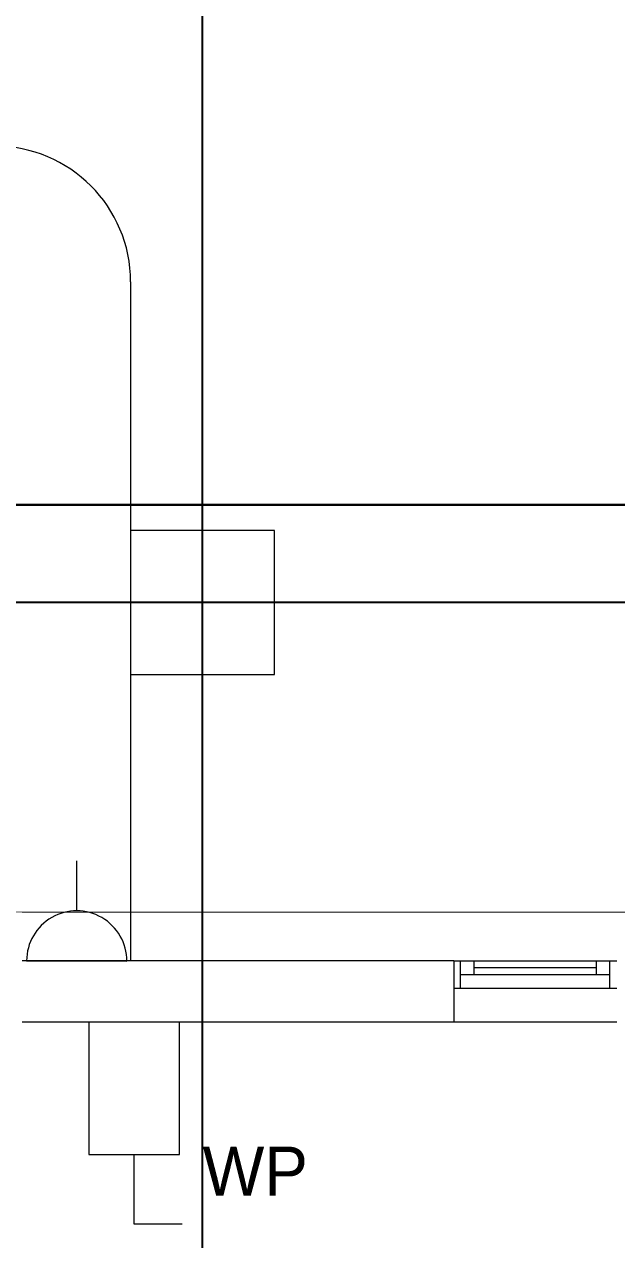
# Model space of a CAD drawing. Header units: metres. Extents: x 75097 to 220695, y -1557923 to -1361206.
# Drawn here: x 129307 to 131488, y -1471984 to -1467509 of the extents above; entities that cross this region are included whole.
import ezdxf

# ---------------------------------------------------------------- set-up
doc = ezdxf.new("R2010")
doc.units = ezdxf.units.M
doc.layers.get('0').update_dxf_attribs({"lineweight": 0})
for name, color, linetype, lineweight in [('A-100 - Copy$0$Aluminum', 8, 'Continuous', 0), ('A-100 - Copy$0$Medical Equipment and Furniture', 8, 'Continuous', 0), ('A-100 - Copy$0$Proj', 8, 'Continuous', 0), ('A-100 - Copy$0$Structure', 8, 'Continuous', 9), ('A-100 - Copy$0$Walls', 8, 'Continuous', 0), ('E-LG', 245, 'Continuous', 30)]:
    doc.layers.add(name, color=color, linetype=linetype, lineweight=lineweight)
doc.layers.add('A-100 - Copy$0$axes', color=8, linetype='Continuous')
doc.layers.add('E-POWR', color=7, linetype='Continuous', lineweight=9, true_color=0x4e7e3e)
doc.layers.add('E-POWR-IDEN _1-100_', color=7, linetype='Continuous', lineweight=9, true_color=0x4e7e3e)
doc.styles.add('Optima_5', font='', dxfattribs={"height": 3.001645})
doc.styles.get('Optima_5').set_extended_font_data('Optima')

# ---------------------------------------------------------------- blocks, each defined once
blk = doc.blocks.new('NORMAL SOCKET')
at = {"layer": 'E-POWR'}
for p, q in [((0, 307.7), (0, 615.4)), ((-307.7, 0), (307.7, 0))]:
    blk.add_line(p, q, dxfattribs=at)
blk.add_ellipse((0, 0), major_axis=(32.8, 305.9), ratio=1, start_param=4.81904, end_param=7.960633, dxfattribs=at)
blk = doc.blocks.new('GI-041_dwg__U120-3902841-GI-041')
at = {"layer": 'E-POWR', "flags": 128}
blk.add_lwpolyline([(-0.1145, 0), (0.1145, 0), (0.1145, 0.1572), (-0.1145, 0.1572)], close=True, dxfattribs=at)
blk.add_lwpolyline([(0.2354, 0.1613), (0.2354, 0.0786), (0.1145, 0.0786)], dxfattribs=at)
blk = doc.blocks.new('A-100 - Copy')
at = {"layer": 'A-100 - Copy$0$Aluminum'}
for p, q in [((130888.3, -1470957.7), (131488.3, -1470957.7)), ((130913.3, -1471057.7), (130913.3, -1470957.7)), ((130963.3, -1471007.7), (130963.3, -1470957.7)), ((131413.3, -1471007.7), (131413.3, -1470957.7)), ((131463.3, -1471057.7), (131463.3, -1470957.7)), ((130913.3, -1471007.7), (131463.3, -1471007.7)), ((131413.3, -1470982.7), (130963.3, -1470982.7)), ((130888.3, -1471057.7), (131488.3, -1471057.7))]:
    blk.add_line(p, q, dxfattribs=at)
at = {"layer": 'A-100 - Copy$0$axes'}
for p, q in [((129963.3, -1477297.4, 0), (129963.3, -1387547.7, 0)), ((215795, -1469637.7, 2.4), (83877.8, -1469637.7, 2.4))]:
    blk.add_line(p, q, dxfattribs=at)
at = {"layer": 'A-100 - Copy$0$Medical Equipment and Furniture'}
blk.add_line((129698.3, -1468457.7, 0), (129698.3, -1470957.7, 0), dxfattribs=at)
blk.add_arc((129198.3, -1468457.7, 0), 500, 0, 90, dxfattribs=at)
at = {"layer": 'A-100 - Copy$0$Proj'}
blk.add_line((131488.3, -1471182.7), (130888.3, -1471182.7), dxfattribs=at)
at = {"layer": 'A-100 - Copy$0$Structure', "elevation": 0}
blk.add_lwpolyline([(129698.3, -1469902.7), (130228.3, -1469902.7), (130228.3, -1469372.7), (129698.3, -1469372.7)], close=True, dxfattribs=at)
at = {"layer": 'A-100 - Copy$0$Walls'}
for p, q in [((130888.3, -1470957.7), (129298.3, -1470957.7)), ((130888.3, -1470957.7), (130888.3, -1471182.7)), ((130888.3, -1471182.7), (129298.3, -1471182.7))]:
    blk.add_line(p, q, dxfattribs=at)

msp = doc.modelspace()

# ---------------------------------------------------------------- linework, layer by layer
at = {"layer": 'E-LG', "color": 1}
msp.add_lwpolyline([(95918.6, -1465252.9), (115237, -1465252.9), (115237, -1465905.8), (115312.2, -1465951), (115227.4, -1465994.9), (115227.4, -1468887.4), (115353.3, -1468943.6), (115222.3, -1468991.3), (115222.3, -1469278.5), (117688, -1469278.5), (117688, -1457043.1), (117707.4, -1457137.3), (119892.6, -1457137.3), (120092.1, -1457027.5), (120092.1, -1469278.5), (145729.7, -1469278.5), (145828.3, -1469612.5), (145828.3, -1469267.5), (145828.3, -1465482), (145334.4, -1465482), (145278.1, -1465376.4)], dxfattribs=at)
at = {"layer": 'E-POWR', "const_width": 3, "elevation": 0}
msp.add_lwpolyline([(115563.3, -1469153.6), (115563.3, -1470751.5), (126478.5, -1470776.2), (127259, -1470773.1), (129500.1, -1470778.2), (132911.8, -1470778.2), (132911.9, -1467788.1)], dxfattribs=at)

# ---------------------------------------------------------------- block references
at = {"color": 85, "xscale": 2127.341102341351, "yscale": 2127.341102341351, "zscale": 2127.341102341351, "rotation": 269.9999999997816}
msp.add_blockref('GI-041_dwg__U120-3902841-GI-041', (129544.4, -1471426.3), dxfattribs=at)
at = {"layer": 'E-POWR', "color": 85, "xscale": 0.6, "yscale": 0.6, "zscale": 0.6, "rotation": 359.8701691651191}
msp.add_blockref('NORMAL SOCKET', (129499.7, -1470957.7), dxfattribs=at)

# ---------------------------------------------------------------- texts
at = {"layer": 'E-POWR-IDEN _1-100_', "insert": (129963.3, -1471641.2, 0), "char_height": 180.1, "width": 3.637978807091713e-12, "attachment_point": 1, "rotation": 360, "line_spacing_factor": 1.047943, "style": 'Optima_5'}
msp.add_mtext('WP', dxfattribs=at)

# ---------------------------------------------------------------- next in the draw order: block references
msp.add_blockref('A-100 - Copy', (0, 0))

doc.saveas('drawing.dxf')
